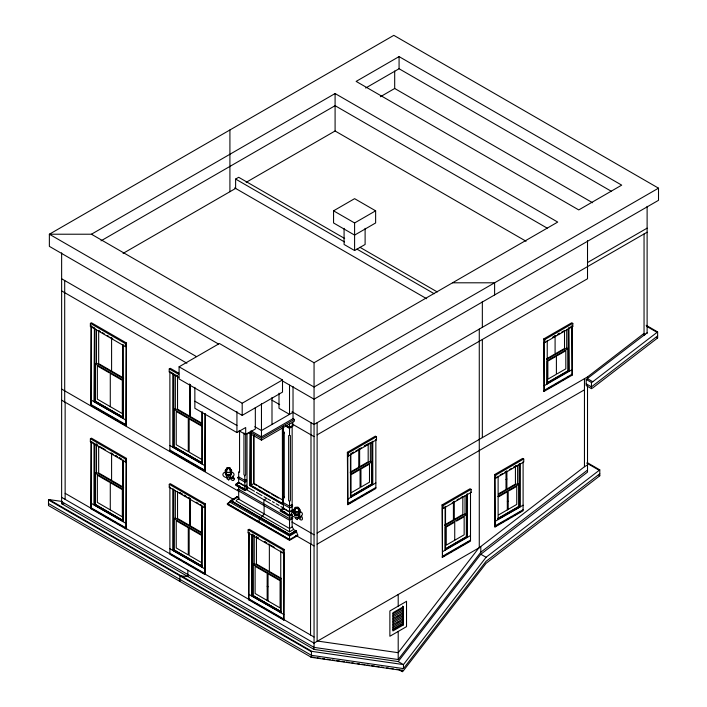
<?xml version="1.0" encoding="UTF-8"?>
<svg xmlns="http://www.w3.org/2000/svg" width="707" height="707" viewBox="0 0 707 707"><rect width="100%" height="100%" fill="white"/><g stroke="black" fill="none" stroke-linecap="round" stroke-linejoin="round"><path stroke-width="1.06" d="M226.32 469.784L226.328 469.139A2.881 1.661 60 0 1 228.441 468.202A2.881 1.661 60 0 1 230.402 471.684L230.402 476.271M226.514 476.209L226.523 471.481A2.881 1.661 -60 0 1 228.635 468.105A2.881 1.661 -60 0 1 230.588 469.324L230.597 470.014M226.514 469.669L226.523 469.033A2.881 1.661 60 0 1 227.194 467.848M230.402 469.899L230.402 469.209A2.881 1.661 -60 0 0 229.536 467.787M238.683 498.895L238.683 490.278M292.15 515.067L292.15 517.1L289.517 518.62L238.683 489.271L238.683 487.238M298.257 515.456L298.761 515.739L298.761 511.152A2.881 1.661 60 0 0 296.807 507.67A2.881 1.661 60 0 0 294.695 508.607M298.761 509.367L298.761 508.678M298.761 515.739L298.955 511.037A2.881 1.661 60 0 0 297.921 508.395A2.881 1.661 60 0 0 295.871 507.237M298.955 509.482L298.955 508.793A2.881 1.661 -60 0 0 297.002 507.573A2.881 1.661 -60 0 0 294.89 510.949L295.199 515.562M61.633 501.652L314.058 647.391L398.2 659.534L480.804 552.229L480.804 546.82M61.633 252.841L61.633 503.684L314.058 649.415L398.2 661.558L480.804 554.253L587.517 472.108L587.517 385.863M246.133 486.301L246.133 485.196L246.849 486.619A0.972 0.566 59.9 0 1 247.45 488.007L244.816 489.774L244.816 490.534L235.617 485.223L235.617 484.463L238.948 482.536M283.383 508.218L289.517 511.762L292.141 510.242L292.866 511.665A0.972 0.566 59.9 0 1 293.378 512.319M292.185 517.126L292.698 518.425L292.15 518.116L292.15 526.724L292.866 528.147A0.972 0.557 60 0 1 293.458 529.534L296.313 530.922L297.815 535.544L289.517 540.334L227.345 504.436L227.345 503.72L231.03 501.59M294.881 508.757L294.89 508.501A2.881 1.661 60 0 1 295.102 507.75M297.24 519.663L296.975 519.177M282.632 503.243L283.03 502.704M90.399 323.373L90.337 326.378L125.457 346.651L126.058 346.306L126.058 425.747L126.491 343.019L91.433 322.772L90.399 323.373L125.457 343.62L126.491 343.019M125.457 343.62L125.395 346.616M90.399 438.747L90.337 441.751L125.457 462.024L126.058 461.68L126.058 528.977L126.491 458.392L91.433 438.146L90.399 438.747L125.457 458.993L126.491 458.392M178.756 377.423L169.22 371.917L169.22 369.01L170.316 368.312L178.844 373.243M125.457 458.993L125.395 461.998M169.273 484.295L169.22 487.3L204.332 507.573L204.942 507.219L204.942 574.526L205.375 503.932L170.316 483.694L169.273 484.295L204.332 504.533L205.375 503.932M204.332 504.533L204.279 507.538M248.157 529.835L248.104 532.839L283.215 553.113L283.816 552.768L283.816 620.066L284.258 549.472L249.2 529.234L248.157 529.835L283.215 550.073L284.258 549.472M283.215 550.073L283.162 553.077M399.04 669.768L402.583 671.65L403.273 670.625M238.683 483.517L238.683 472.303L239.558 471.039M246.354 485.32L244.816 486.204L238.241 482.413L235.979 484.224L244.816 489.527L244.816 475.846L245.691 474.583L245.691 427.523L236.933 432.578L194.858 408.293L194.858 387.321M283.383 509.323L283.383 498.117L284.258 496.844M289.517 501.652L290.391 500.388L290.391 435.618L289.517 435.362L288.642 435.618L288.642 500.388L289.517 501.652L289.517 515.332L280.679 510.039L282.941 508.218L289.517 512.009L292.362 510.366M62.198 501.484L49.145 499.602L48.491 499.982L48.491 505.549L311.433 657.351L403.458 670.634L486.062 563.329L599.792 475.784L599.792 469.872L486.062 557.284L403.458 664.598L403.458 668.61L311.433 655.327L48.491 503.525M403.458 668.61L486.062 561.305L599.792 473.761M317.125 533.025L587.517 376.919L644.05 333.404M646.163 325.3L657.634 331.928L657.634 337.955L592.775 387.887L591.459 388.638L586.2 385.607L586.2 379.447L647.117 332.811M586.2 379.447L591.459 382.487L592.775 381.727L657.634 331.928M657.634 335.931L591.459 386.87L586.2 383.83M587.517 464.967L584.45 466.744L478.674 548.164L398.2 652.702L317.567 641.063M480.804 552.229L587.517 470.084M402.619 608.223L393.021 613.764M402.619 609.734L393.021 615.276M402.619 611.255L393.021 616.796M398.076 615.7L402.619 612.775M402.619 614.295L393.021 619.836M402.619 615.806L393.021 621.347M402.619 617.326L393.021 622.867M398.076 621.771L402.619 618.846M402.619 620.366L393.021 625.907M402.619 621.886L393.021 627.427M402.619 623.397L393.021 628.938M91.433 234.22L335.091 93.545L557.717 222.078L314.058 362.744L91.433 234.22L49.366 234.22L49.366 246.363L218.498 344.009M399.075 56.604L356.134 81.402L578.75 209.926L621.7 185.137L399.075 56.604L399.075 68.747L611.193 191.208M100.986 240.848L335.091 105.688L547.209 228.149M365.669 88.03L399.075 68.747M235.617 188.424L235.617 179.065L238.683 177.289L344.671 238.48M380.393 96.735L394.692 88.481L592.616 202.75M123.053 253.406L235.652 188.398M246.169 182.326L335.091 130.989L526.061 241.246M90.399 326.413L91 326.06L93.297 327.394M94.446 327.615L94.066 401.717L123.425 418.164M333.563 210.819L354.596 198.667L375.629 210.819L375.629 222.961L354.596 235.104L333.563 222.961L333.563 210.819L354.596 222.961L375.629 210.819M95.162 363.893L123.204 380.083L123.204 417.271L95.162 401.081L95.162 363.893L96.479 363.133L123.584 378.784M344.079 228.334L344.079 244.463L354.596 250.534L365.112 244.463L365.112 228.334M94.888 401.24L122.991 417.404L94.888 401.24L94.941 328.34M91 326.06L91 405.509L91.433 326.068M169.273 371.953L169.883 371.608L169.883 451.048L204.942 471.295L205.375 413.851M179.083 366.8L219.4 343.522L282.508 379.951L282.508 392.102L242.192 415.371L179.083 378.943L179.083 366.8L242.192 403.229L282.508 379.951M90.399 441.787L91 441.442L93.297 442.768M94.888 443.749L94.888 504.471L122.93 520.661L122.991 459.912L122.991 521.642L123.371 521.421L94.066 504.948L94.066 443.209M202.087 462.82L174.046 446.621L174.046 409.433L175.354 408.673L201.53 423.785M95.162 473.195L123.204 489.385L123.204 520.502L95.162 504.312L95.162 473.195L96.479 472.435L123.584 488.086M173.772 446.78L201.875 462.944L173.772 446.78L173.825 373.879M94.888 504.471L122.991 520.635M91 441.442L91 508.74L91.433 441.442M658.509 188.168L314.058 387.038L49.366 234.22L393.817 35.35L658.509 188.168L658.509 200.311L314.058 399.181L282.526 380.976M293.025 412.34L261.466 430.554L254.776 426.692M169.273 487.326L169.883 486.982L169.883 554.279L204.942 574.526M250.95 430.81L261.466 436.882L293.025 418.668L294.342 419.428L294.342 421.195L261.466 440.169L248.139 432.472M250.048 431.8L261.466 438.402L294.342 419.428M291.797 426.171L289.517 427.488L286.909 425.985M285.946 426.153L289.517 428.221L292.769 426.18L289.517 427.585L286.909 426.082M292.804 422.167L292.804 425.879L289.517 427.77L285.787 425.623M587.517 262.553L647.117 228.149M647.117 232.196L314.058 424.483L292.071 411.783M226.638 475.979L226.328 471.375A2.881 1.661 -60 0 1 228.838 467.822M237.587 477.57L238.135 477.543M317.125 434.858L587.517 278.752L587.517 240.698M202.087 566.051L174.046 549.852L174.046 518.735L175.354 517.975L201.53 533.087M237.587 477.861L244.816 482.033C247.494 482.634 246.787 477.879 244.816 480.389L238.604 476.845M237.587 489.995L239.178 489.368M250.075 433.091L250.075 485.718L250.517 433.93M250.897 433.347L250.897 485.241L254.016 483.438L282.703 499.999M244.816 490.534L247.662 488.891L247.662 488.13L246.133 487.247M230.358 501.705L230.358 500.689L237.145 496.765C234.344 500.229 224.366 504.427 237.587 497.021M229.483 502.041L227.566 503.72L231.198 501.625M173.772 550.011L201.875 566.174L173.772 550.011L173.825 489.262M347.367 452.312L375.408 436.122L376.504 436.82L376.504 439.727L348.41 455.953L347.8 455.608L347.8 504.692L347.367 452.312L348.463 453.01L348.463 455.918M543.692 338.962L571.742 322.772L572.838 323.47L572.838 326.378L544.735 342.603L544.134 342.259L544.134 391.342L543.692 338.962L544.788 339.66L544.788 342.568M348.41 452.913L376.451 436.723M544.735 339.563L572.785 323.373M353.739 452.18L350.866 453.832L350.866 497.357L350.433 497.101L372.395 484.481L372.342 442.016M364.255 446.108L367.127 444.447M552.936 337.168L554.845 336.072M559.626 333.306L557.717 334.411L559.688 333.342M569.877 327.394L572.175 326.06L572.785 326.413M350.928 453.867L353.792 452.206M355.709 451.101L361.445 447.796M364.308 446.135L370.053 442.829M552.989 337.204L555.861 335.551M561.597 332.237L564.469 330.576M282.287 503.375L282.835 503.349M292.018 514.899L289.517 516.34L280.317 511.028L280.317 510.268L282.208 509.173M350.212 472.179L368.179 461.804L368.179 443.713M546.546 358.829L555.092 353.898L555.092 335.807M555.967 353.385L564.513 348.454L564.513 330.363M283.383 502.65L289.517 506.194C293.511 502.288 293.697 507.529 289.517 507.838L282.287 503.667M350.292 472.895L370.371 461.3L371.688 462.06L371.688 484.074L350.654 496.217L350.654 474.203L371.688 462.06M546.626 359.545L566.705 347.95L568.013 348.71L568.013 370.724L546.979 382.867L546.979 360.853L568.013 348.71M248.157 532.875L248.758 532.521L248.758 599.828L283.816 620.066M351.529 474.459L360.075 469.519L360.075 487.609L351.529 492.549M557.275 355.665L565.821 350.734L565.821 368.824L557.275 373.756M252.213 534.077L251.833 596.028L281.192 612.474M289.517 515.332L291.885 513.962M280.317 510.268L289.517 515.58L292.018 514.139M298.61 507.873A2.881 1.661 -60 0 0 296.41 507.714A2.881 1.661 -60 0 0 294.695 510.843L295.005 515.447M292.698 518.425L289.517 520.264L237.587 490.278M237.543 499.61L238.241 498.895L289.517 528.491L292.362 526.848M236.845 499.955L236.05 500.945L289.517 531.814L293.458 529.534M546.758 383.751L568.728 371.131L568.675 328.667M347.8 499.124L375.85 482.934M544.134 385.775L572.175 369.584M231.233 500.689L289.517 534.342L295.871 530.674M231.233 500.945L289.517 534.598L295.871 530.922M230.358 500.689L289.517 534.846L296.313 530.922M229.748 502.023L289.517 536.03L296.454 532.026M347.8 503.676L375.85 487.485M544.134 390.326L572.175 374.136M349.231 503.357L355.78 499.584M357.645 498.497L359.518 497.419M361.392 496.341L363.257 495.262M365.13 494.184L371.67 490.402M543.692 391.086L545.565 390.008M547.43 388.93L553.042 385.686M554.915 384.608L560.518 381.373M562.392 380.295L565.193 378.669M567.067 377.591L568.941 376.513M347.8 504.692L375.85 488.502L375.85 439.409L376.451 439.763M544.134 391.342L572.175 375.152L572.175 326.06M297.815 534.828L289.517 539.618L227.345 503.72M645.579 334.287L644.05 335.171L644.05 233.964M252.929 564.274L280.971 580.465L280.971 611.59L252.929 595.4L252.929 564.274L254.237 563.514L281.351 579.174M317.125 544.16L584.45 389.822M252.655 595.559L280.75 611.714L252.655 595.559L252.655 534.828L254.52 535.915M248.758 599.828L249.2 532.53M442.025 504.948L470.067 488.749L471.162 489.447L471.162 492.355L443.068 508.58L442.458 508.236L442.458 557.319L442.025 504.948L443.121 505.638L443.121 508.554M494.608 474.583L522.659 458.392L523.754 459.082L523.754 461.998L495.651 478.224L495.05 477.87L495.05 526.954L494.608 474.583L495.704 475.281L495.704 478.188M443.068 505.549L471.109 489.35M495.651 475.184L523.701 458.993M452.277 502.633L454.186 501.528M457.058 499.867L458.967 498.762M460.884 497.657L462.793 496.561M500.088 475.024L502.951 473.372M504.807 472.241L506.778 471.162M509.65 469.51L511.559 468.405M513.415 467.265L516.34 465.648M506.009 479.514L506.884 479.01M444.871 524.806L462.838 514.431L462.838 496.341M498.408 493.893L515.43 484.074L515.43 465.984M444.95 525.522L465.029 513.927L466.346 514.687L466.346 536.701L445.313 548.844L445.313 526.83L466.346 514.687M498.497 494.608L517.621 483.561L518.938 484.322L518.938 506.336L497.896 518.478M497.896 496.473L518.938 484.322M456.554 521.094L464.154 516.711L464.154 534.801L446.188 545.177L446.188 527.086L454.734 522.146L454.734 540.236M498.771 496.721L507.317 491.789L507.317 509.88M509.146 490.738L516.746 486.345L516.746 504.436L498.771 514.811M507.317 501.784L508.2 501.272M466.62 494.352L466.62 536.86L445.587 549.003M497.675 519.371L520.025 506.972L520.025 463.447M442.458 551.752L470.509 535.561M495.05 521.395L523.1 505.196M442.458 556.303L470.509 540.113M495.05 525.946L523.1 509.756M442.025 557.063L444.827 555.446M446.7 554.368L448.565 553.289M450.439 552.211L452.303 551.124M454.177 550.046L468.202 541.951M494.608 526.706L503.958 521.306M506.769 519.689L508.633 518.611M510.507 517.524L512.372 516.446M514.245 515.368L520.785 511.594M442.458 557.319L470.509 541.129L470.509 492.037L471.109 492.39M495.05 526.954L523.1 510.763L523.1 461.68M314.058 643.087L479.275 547.704L479.275 329.1M48.491 499.982L311.433 651.783L312.087 651.412L403.458 664.598L398.2 661.558M403.458 606.659L392.942 612.73L392.942 630.944L403.458 624.873L403.458 606.659L402.583 606.146M392.942 629.937L402.583 624.369L403.458 624.873M237.826 477.517L238.33 476.898M393.021 618.316L398.094 615.7M393.021 624.387L398.094 621.771M238.33 489.324L237.746 489.969M238.683 472.303L239.558 472.055L239.558 430.422M283.383 498.117L284.258 497.861L284.258 432.074L283.383 431.827L283.383 426.339M452.542 282.8L494.608 282.8L494.608 294.943M236.05 484.463L240.433 486.487M61.633 503.684L63.824 503.994M310.55 656.847L314.907 657.475M317.081 657.793L320.342 658.261M322.516 658.571L324.69 658.889M326.864 659.198L330.125 659.675M332.299 659.985L334.473 660.303M336.647 660.612L339.917 661.089M342.091 661.399L344.265 661.717M346.439 662.026L349.7 662.494M351.874 662.812L354.048 663.131M357.309 663.599L359.483 663.908M361.657 664.227L364.927 664.695M367.101 665.013L369.275 665.322M371.449 665.641L374.71 666.109M376.884 666.418L379.058 666.736M381.232 667.054L383.406 667.364M386.667 667.832L388.85 668.15M391.024 668.46L393.198 668.778M396.459 669.246L398.633 669.564M402.583 670.13L401.894 670.033L401.894 671.42M228.706 480.3L228.564 479.7M230.482 476.103L230.588 471.569A2.881 1.661 60 0 0 228.228 467.884M646.463 326.236L656.98 332.308M656.759 337.451L657.634 337.955M568.728 327.615L569.108 371.352L568.675 371.095M547.253 340.518L547.2 384.007L546.82 383.786M359.951 247.3L437.288 291.956M587.517 378.687L592.775 381.727M235.617 179.065L344.468 241.909M356.885 249.076L434.222 293.732M572.175 375.152L571.742 326.033M234.689 187.894L426.683 298.734M547.253 383.026L568.287 370.875L568.234 328.34M587.358 462.696L599.792 469.872M586.704 463.076L599.129 470.252M598.909 475.281L599.792 475.784M371.962 441.725L371.962 484.224L350.928 496.376M498.17 518.638L519.212 506.495L519.15 463.96M61.633 278.752L196.449 356.584M271.992 400.197L279.636 404.607M61.633 290.895L186.895 363.212M291.903 423.838L314.058 436.626M292.15 425.499L292.804 425.879M286.008 426.127L289.517 428.15M466.62 536.86L466.567 494.317M372.342 484.445L372.783 484.702L372.783 441.186M169.273 368.913L178.756 374.383M98.626 330.531L100.5 331.61M102.365 332.688L104.238 333.766M107.04 335.392L108.913 336.47M110.778 337.548L112.705 338.591M170.643 372.05L172.95 373.376L172.95 447.257L202.308 463.704L202.308 411.872M175.636 374.993L177.563 376.044M480.804 554.253L486.062 557.284M189.6 397.034L190.475 397.537M194.858 401.205L236.933 425.499M239.001 430.74L245.691 434.602L255.333 429.034L255.333 407.488M123.645 378.059L98.671 363.637L98.671 330.363M201.601 423.06L177.545 409.176L177.545 375.903M174.046 409.433L202.087 425.623M109.399 372.872L97.354 365.917L97.354 399.181L122.329 413.604L122.329 380.331L111.202 373.915M187.355 417.881L176.237 411.456L176.237 444.73L188.283 451.685L188.283 418.411M201.212 425.879L189.158 418.915L189.158 452.188L201.212 459.152M292.15 505.691L292.689 506.009M254.529 484.242L256.438 485.338M258.347 486.443L261.21 488.095M263.119 489.191L269.791 493.053M271.7 494.149L278.381 498.002M246.681 480.954L246.133 479.629M250.897 485.241L282.508 503.428L282.455 427.275L282.508 504.436L250.075 485.718M282.941 427.435L282.941 504.188L250.464 485.497L250.464 433.965M232.523 477.791L232.25 478.719L231.56 477.499L234.45 478.957M247.901 487.494L254.493 491.303M256.376 492.39L262.023 495.651M263.905 496.738L266.733 498.364L264.1 499.884L263.552 505.275L264.1 504.957L264.1 513.565L263.384 514.988A0.972 0.557 -60 0 0 262.783 516.375L259.937 517.771L258.426 522.385M267.67 498.912L270.498 500.538M272.381 501.625L274.263 502.712M276.145 503.799L278.965 505.434M280.847 506.521L282.729 507.608M238.683 482.413L244.816 485.956M91 399.941L126.058 420.188M169.883 445.49L204.942 465.727M246.213 489.553L281.987 510.207M242.192 487.503L243.942 488.51M283.383 511.285L286.008 512.805M235.617 484.463L244.816 489.774M91 404.501L126.058 424.739M169.883 450.041L204.942 470.279M94.278 406.896L96.17 407.992M98.07 409.088L100.907 410.723M102.807 411.819L104.698 412.915M106.598 414.01L117.017 420.029M119.863 421.672L125.546 424.951M171.262 451.349L173.162 452.436M175.053 453.532L189.273 461.742M191.164 462.838L197.792 466.664M199.692 467.76L205.375 471.039M91 405.509L126.058 425.747M61.633 389.062L239.399 491.692M291.903 522.005L314.058 534.801M237.587 497.277L239.196 498.205M61.633 400.197L233.672 499.522M295.72 535.34L314.058 545.928M227.566 503.72L289.517 539.494M95.878 444.252L97.743 445.33M115.506 455.591L117.38 456.669M121.118 458.825L119.253 457.747L121.065 458.861M179.437 492.496L182.238 494.113M184.112 495.192L185.976 496.279M254.573 535.879L252.708 534.801L252.708 595.524M264.86 541.818L266.733 542.896M95.825 444.288L97.69 445.366M99.563 446.444L105.166 449.687M110.778 452.922L113.588 454.539M115.453 455.617L117.327 456.704M179.375 492.532L182.185 494.149M184.05 495.227L185.923 496.305M196.21 502.244L198.075 503.322M199.948 504.4L201.813 505.478L201.875 567.182L202.308 506.3M264.807 541.845L266.672 542.932M268.545 544.01L274.157 547.245M189.6 512.407L190.475 512.911M110.716 479.894L98.671 472.939L98.671 446.824M123.645 487.362L111.591 480.407L111.591 453.205M201.601 532.371L177.545 518.478L177.545 491.285M268.483 570.982L256.429 564.027L256.429 536.825M281.413 578.441L269.358 571.486L269.358 544.284M174.046 518.735L202.087 534.925M109.399 482.174L97.354 475.219L97.354 502.412L122.329 516.835L122.329 489.642L110.283 482.678L110.283 509.88M201.212 535.181L189.158 528.217L189.158 555.419L201.212 562.383M267.166 586.289L268.041 586.792M399.72 669.997L402.583 671.65M123.371 521.421L94.446 504.727L94.499 444.058M281.139 612.509L252.213 595.807L252.213 535.172M91 503.172L126.058 523.419M169.883 548.72L204.942 568.958M248.758 594.26L283.816 614.498M91 507.732L126.058 527.97M169.883 553.272L204.942 573.51M248.758 598.811L283.816 619.058M65.141 493.309L115.754 522.526M117.662 523.631L125.546 528.182M126.253 528.589L181.69 560.598M183.546 561.667L267.582 610.185M268.147 610.512L270.047 611.608M270.445 611.838L276.172 615.143M276.676 615.435L314.058 637.016M91 508.74L126.058 528.977M61.633 497.357L314.058 643.123M49.145 499.602L312.087 651.412M283.383 431.827L284.258 433.091M244.816 475.846L243.942 474.583L243.942 432.87M292.141 510.242L292.15 511.347M647.117 206.347L647.117 333.404M591.459 382.487L591.459 388.638M587.517 376.919L587.517 378.943M584.45 378.687L584.45 466.744M566.705 329.656L566.705 348.365M517.621 465.268L517.621 483.986M508.2 491.285L508.2 509.376M506.884 470.915L506.884 489.005M506.009 471.419L506.009 489.509M498.117 476.103L498.117 519.618M482.342 301.421L482.342 327.323M482.342 339.475L482.342 437.642M467.442 493.813L467.442 537.329L467 494.644M467.062 494.679L467.062 537.108L445.092 549.728L445.534 549.984L445.534 506.459M465.029 495.634L465.029 514.342M454.292 501.272L454.292 519.362M453.417 502.792L453.417 519.875M445.092 506.212L445.145 549.763M402.583 607.225L402.583 624.369M398.2 594.454L398.2 606.146M398.2 631.448L398.2 659.534M394.692 71.045L394.692 88.481M370.371 443.006L370.371 461.715M359.633 448.645L359.633 466.735M358.758 449.157L358.758 467.247M354.596 222.961L354.596 250.534M350.433 454.672L350.486 497.136M335.091 93.545L335.091 105.688M335.091 106.156L335.091 130.989M317.125 422.715L317.125 641.32M314.058 362.744L314.058 649.415M311.433 651.783L311.433 657.351M310.992 422.715L310.992 544.16M310.55 543.904L310.55 634.992M293.025 386.429L293.025 418.668M292.15 426.18L292.15 510.843M289.517 385.218L289.517 414.364L279 408.293L279 393.18M289.517 424.067L289.517 435.362M289.517 515.571L289.517 518.664M289.517 518.876L289.517 528.244M289.517 528.491L289.517 529.614M289.517 530.365L289.517 531.814M289.517 534.846L289.517 535.862M289.517 536.03L289.517 536.533M289.517 536.71L289.517 540.334M282.888 427.47L282.888 504.215M280.75 550.992L280.75 612.73M271.992 397.493L271.992 424.483M268.041 600.968L268.041 573.766L280.096 580.721L280.096 607.923L255.112 593.5L255.112 566.298L267.166 573.262L267.166 600.455M261.466 403.564L261.466 436.882M261.466 438.402L261.466 440.169M254.237 536.056L254.237 565.034M254.016 434.858L254.016 483.438M253.574 435.45L253.574 483.685M252.266 535.146L252.266 595.78M250.95 433.32L250.95 485.205M247.008 433.577L247.008 487.397M242.192 403.229L242.192 415.371M237.145 496.765L237.145 497.79M236.933 411.607L236.933 432.578M229.916 129.973L229.916 191.712M204.942 413.895L204.942 471.295M201.875 412.128L201.875 463.96L202.308 463.704L173.33 447.036L173.383 374.224M190.475 384.458L190.475 416.644M190.475 498.744L190.475 525.946M189.6 383.954L189.6 416.131M189.6 498.241L189.6 525.442M187.85 570.222L187.85 576.55L179.958 575.887L179.958 581.446M175.354 375.187L175.354 409.097M175.354 490.517L175.354 518.417M173.383 489.598L173.33 550.267L202.255 566.961L172.95 550.488L172.95 488.749M122.93 417.43L122.93 344.565L122.991 418.411L123.371 418.19L94.446 401.496L94.499 328.684M111.591 337.831L111.591 371.095M110.283 373.376L110.283 406.649M96.479 329.639L96.479 363.557M96.479 443.899L96.479 472.877M65.141 402.221L65.141 499.381M64.699 280.52L64.699 401.965M299.441 513.653A2.713 1.564 0 0 1 296.463 515.615A2.713 1.564 0 0 1 294.474 513.282M293.723 511.364A5.603 3.235 0 0 0 292.159 515.845L293.113 516.481A5.603 3.235 0 0 0 300.502 516.499A5.603 3.235 0 0 0 301.491 512.266L300.528 511.629A5.603 3.235 0 0 0 299.317 511.161M297.912 515.005A1.971 1.14 0 0 1 295.941 515.076M295.181 514.687A1.971 1.14 0 0 1 294.952 514.422M298.098 517.648A1.476 0.848 0 0 1 297.665 518.761A1.476 0.848 0 0 1 295.694 518.611A1.476 0.848 0 0 1 295.782 517.471M298.725 508.245A2.881 1.661 -60 0 1 298.761 508.678M299.388 511.461A3.155 1.821 0 0 1 298.946 513.874A3.155 1.821 0 0 1 294.757 513.901A3.155 1.821 0 0 1 294.209 511.497M299.388 511.241A3.155 1.821 0 0 1 298.814 513.715A3.155 1.821 0 0 1 294.501 513.529A3.155 1.821 0 0 1 294.536 511.037M298.646 508.775A3.155 1.821 0 0 1 299.308 511.391A3.155 1.821 0 0 1 294.757 511.638A3.155 1.821 0 0 1 294.536 509.005M298.646 508.554A3.155 1.821 0 0 1 299.132 511.276A3.155 1.821 0 0 1 294.386 511.196A3.155 1.821 0 0 1 295.155 508.492M299.954 514.758A3.155 1.821 0 0 1 299.839 515.058M301.315 515.88A2.81 1.626 60 0 1 301.783 519.963A2.81 1.626 60 0 1 298.575 517.038M230.8 473.805A2.713 1.564 0 0 1 228.812 476.138A2.713 1.564 0 0 1 225.842 474.185M225.365 471.887A5.603 3.235 0 0 0 223.792 476.377L224.746 477.013A5.603 3.235 0 0 0 232.135 477.031A5.603 3.235 0 0 0 233.124 472.797L232.161 472.161A5.603 3.235 0 0 0 230.95 471.693A3.155 1.821 0 0 1 226.196 471.843A3.155 1.821 0 0 1 226.567 469.103M230.385 474.812A1.971 1.14 0 0 1 230.217 475.095M229.545 475.537A1.971 1.14 0 0 1 227.15 475.44M226.593 474.954A1.971 1.14 0 0 1 226.487 474.662M229.501 477.994A1.476 0.848 0 0 1 229.492 479.196A1.476 0.848 0 0 1 227.415 479.196A1.476 0.848 0 0 1 227.415 478.003M227.504 467.769A2.881 1.661 60 0 1 227.848 467.778M230.862 471.869A3.155 1.821 0 0 1 230.712 474.326A3.155 1.821 0 0 1 226.452 474.459A3.155 1.821 0 0 1 225.842 472.029M230.862 471.649A3.155 1.821 0 0 1 230.712 474.105A3.155 1.821 0 0 1 226.452 474.238A3.155 1.821 0 0 1 225.842 471.808M230.058 469.218A3.155 1.821 0 0 1 230.942 471.914A3.155 1.821 0 0 1 226.196 472.064A3.155 1.821 0 0 1 226.567 469.333M230.058 468.997A3.155 1.821 0 0 1 230.942 471.693M232.594 476.058A2.81 1.626 60 0 1 233.549 480.424A2.81 1.626 60 0 1 230.208 477.57M283.383 508.748A0.972 0.557 60.1 0 1 283.781 507.997M231.808 477.879L232.241 478.312L231.808 477.879M299.909 517.082C300.643 519.91 301.65 516.039 299.909 517.082M300.166 517.347L300.608 517.78L300.175 517.303M369.496 464.084L360.95 469.015L360.95 487.105L369.496 482.174L369.496 464.084M556.4 356.169L547.854 361.109L547.854 379.199L556.4 374.259L556.4 356.169M406.525 601.339L389.875 610.954L389.875 636.256L406.525 626.641L406.525 601.339M294.439 512.84L292.618 511.921L294.439 512.84M189.715 498.435L187.85 497.357L189.662 498.462M258.311 538.036L256.447 536.958L258.258 538.071M188.283 527.714L176.237 520.759L176.237 547.96L188.283 554.915L188.283 527.714M519.645 506.751L519.645 464.313L519.592 506.716"/></g></svg>
